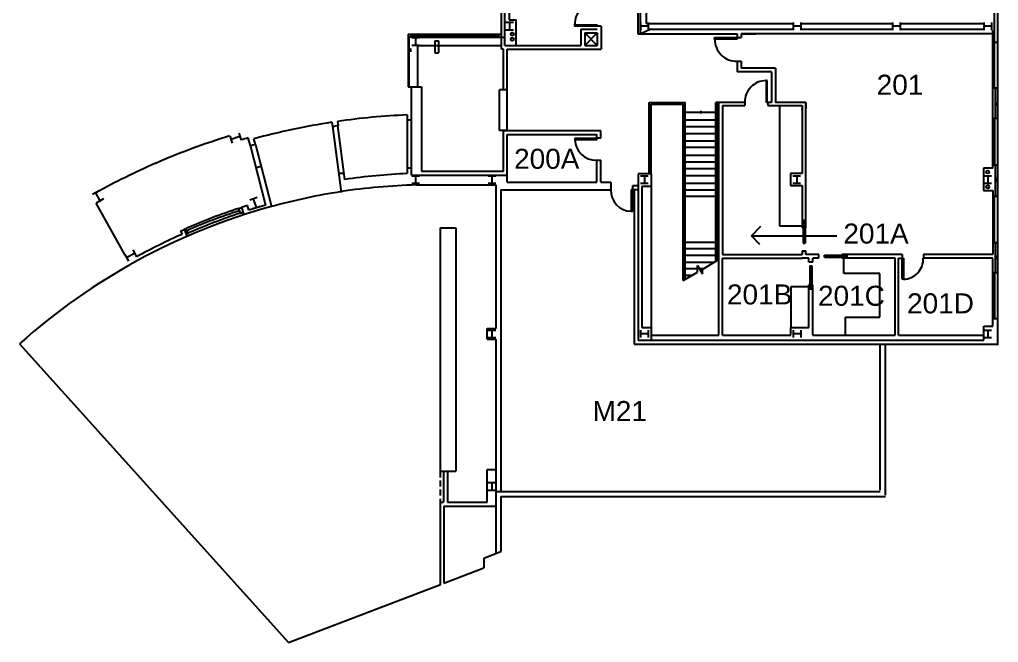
# Model space of a CAD drawing. Header units: inches. Extents: x -993 to 4309, y -3 to 2487.
# Drawn here: x 2740 to 4279, y -3 to 976 of the extents above; entities that cross this region are included whole.
import ezdxf

# ---------------------------------------------------------------- set-up
doc = ezdxf.new("R2010")
doc.units = ezdxf.units.IN
doc.header["$LTSCALE"] = 96
doc.header["$MEASUREMENT"] = 0
doc.linetypes.add('LD7', pattern=[0.15, 0.1, -0.05])
for name, color, linetype in [('A-DOOR', 4, 'CONTINUOUS'), ('A-EDIT', 9, 'CONTINUOUS'), ('A-FLOR-STRS', 4, 'CONTINUOUS'), ('A-FURN', 3, 'CONTINUOUS'), ('A-GLAZ', 3, 'CONTINUOUS'), ('A-PFLR-TEXT', 3, 'CONTINUOUS'), ('A-ROOF-OTLN', 6, 'CONTINUOUS'), ('A-WALL', 5, 'CONTINUOUS'), ('A-WALL-JAMB', 6, 'CONTINUOUS'), ('P-STRM-RFDR', 5, 'CONTINUOUS'), ('S-COLS', 6, 'CONTINUOUS')]:
    doc.layers.add(name, color=color, linetype=linetype)
doc.styles.get("Standard").update_dxf_attribs({"font": 'arial.ttf'})

msp = doc.modelspace()

# ---------------------------------------------------------------- linework, layer by layer
at = {"layer": 'A-DOOR'}
for p, q in [((3612.8, 970.1), (3612.6, 967.9)), ((3612.6, 967.9), (3612.6, 965.7)), ((3612.6, 967.9), (3647.9, 967.9)), ((3647.9, 965.7), (3612.6, 965.7)), ((3647.9, 967.9), (3647.9, 965.7)), ((3647.9, 965.7), (3647.9, 967.7)), ((3832.7, 945.6), (3832.7, 947.9)), ((3832.7, 947.9), (3868.5, 947.9)), ((3868.5, 945.6), (3832.7, 945.6)), ((3913.7, 880.6), (3913.7, 845.8)), ((3915.3, 880.6), (3913.7, 880.6)), ((3915.3, 845.9), (3915.3, 880.6)), ((3613, 789.6), (3613, 787.1)), ((3613, 789.6), (3647, 789.6)), ((3647.7, 787.1), (3613, 787.1)), ((3704.1, 708.7), (3701.5, 708.7)), ((3701.5, 708.7), (3701.5, 674.7)), ((3704.1, 674.7), (3704.1, 708.7)), ((3701.5, 674.7), (3704.1, 674.7)), ((3972.2, 660.7), (3972.2, 624.7)), ((3972.2, 660.7), (3975.2, 660.7)), ((3975.2, 660.7), (3975.2, 624.7)), ((3972.2, 624.7), (3975.2, 624.7)), ((4005.5, 605.8), (4041.5, 605.8)), ((4005.5, 602.8), (4005.5, 605.8)), ((4005.5, 602.8), (4041.5, 602.8)), ((4041.5, 602.8), (4041.5, 605.8)), ((4127.7, 600.9), (4130, 600.9)), ((4127.7, 567.9), (4127.7, 600.9)), ((4130, 600.9), (4130, 567.9)), ((3982.5, 588.9), (3982.5, 552.9)), ((3982.5, 588.9), (3985.5, 588.9)), ((3985.5, 588.9), (3985.5, 552.9)), ((4130, 567.9), (4127.7, 567.9)), ((3982.5, 552.9), (3985.5, 552.9))]:
    msp.add_line(p, q, dxfattribs=at)
for centre, radius, start, end in [((3646.3, 969.1), 33.5, 87.2908, 181.9762), ((3867.4, 945.2), 34.5, 179.2509, 271.8818), ((3914, 846.6), 33.7, 90.6221, 181.2333), ((3646, 788.1), 33, 181.8144, 271.7247), ((3702.6, 707.7), 33, 178.2753, 268.1856), ((4129.5, 599.5), 31.5, 270.7716, 2.6415)]:
    msp.add_arc(centre, radius, start, end, dxfattribs=at)
at = {"layer": 'A-EDIT'}
for p, q in [((3628.4, 955.2), (3647.9, 935.7)), ((3628.4, 935.7), (3647.9, 955.2)), ((3401.5, 265.9), (3406.9, 265.9))]:
    msp.add_line(p, q, dxfattribs=at)
at = {"layer": 'A-FLOR-STRS'}
for p, q in [((3786.5, 830.5), (3834.6, 830.5)), ((3786.5, 818.3), (3834.6, 818.3)), ((3786.5, 807.8), (3834.6, 807.8)), ((3786.5, 797), (3834.6, 797)), ((3786.5, 785.7), (3834.6, 785.7)), ((3786.5, 775.3), (3834.6, 775.3)), ((3786.5, 763), (3834.6, 763)), ((3786.5, 752.6), (3834.6, 752.6)), ((3786.5, 741.8), (3834.6, 741.8)), ((3786.5, 730.9), (3834.6, 730.9)), ((3786.5, 718.7), (3834.6, 718.7)), ((3786.5, 708.7), (3834.6, 708.7)), ((3786.5, 698.3), (3834.6, 698.3)), ((3786.5, 626.3), (3834.6, 626.3)), ((3786.5, 616.4), (3834.6, 616.4)), ((3786.5, 605.5), (3834.6, 605.5)), ((3786.5, 594.6), (3832.5, 594.6)), ((3806, 579), (3806, 589.3)), ((3806, 589.3), (3813.5, 576.2)), ((3839.6, 598.8), (3813.5, 583.4)), ((3783.4, 565.8), (3806, 579)), ((3786.5, 584.7), (3806, 584.7)), ((3786.5, 574.3), (3797.9, 574.3)), ((3808.6, 584.7), (3815.6, 584.7)), ((3813.5, 576.2), (3813.5, 583.4))]:
    msp.add_line(p, q, dxfattribs=at)
at = {"layer": 'A-FLOR-STRS', "linetype": 'Continuous'}
for start, end in [(0, 180), (180, 0)]:
    msp.add_arc((3811.4, 830.5), 0.96, start, end, dxfattribs=at)
at = {"layer": 'A-FURN'}
for p, q in [((3934.7, 841), (3934.7, 651.6)), ((3934.7, 651.6), (3970.7, 651.6)), ((4035.9, 576.9), (4035.9, 600.9)), ((4092.9, 576.9), (4035.9, 576.9)), ((4092.9, 508), (4092.9, 576.9)), ((3981.2, 555.9), (3952.6, 555.9)), ((3952.6, 555.9), (3952.6, 492)), ((4038.9, 508), (4092.9, 508)), ((4038.9, 480), (4038.9, 508))]:
    msp.add_line(p, q, dxfattribs=at)
at = {"layer": 'A-GLAZ'}
for p, q in [((3350.6, 953.2), (3350.6, 870.5)), ((3350.6, 953.2), (3497.7, 953.2)), ((3352.6, 870.5), (3352.6, 948.6)), ((3369, 950.9), (3355.6, 950.9)), ((3356.1, 948.6), (3497.7, 948.6)), ((3470.2, 950.9), (3371.5, 950.9)), ((3472.6, 950.9), (3493.2, 950.9)), ((4272.5, 940.6), (4272.5, 869.1)), ((4272.8, 821), (4272.8, 747.6)), ((4272.8, 625.6), (4272.8, 698.6)), ((4272.8, 577.8), (4272.8, 506.2))]:
    msp.add_line(p, q, dxfattribs=at)
for centre, radius, start, end in [((3369.8, -192), 916.8, 108.1654, 113.6969), ((3350.2, -144), 861.3, 107.9139, 113.7854), ((3405.9, -280), 1004, 108.5471, 113.5681)]:
    msp.add_arc(centre, radius, start, end, dxfattribs=at)
at = {"layer": 'A-PFLR-TEXT'}
for p, q in [((3890.6, 636.2), (3905.5, 651.1)), ((3890.6, 636.2), (4024.8, 636.2)), ((3904.1, 622.7), (3890.6, 636.2))]:
    msp.add_line(p, q, dxfattribs=at)
at = {"layer": 'A-ROOF-OTLN'}
for p, q in [((3392.6, 942.9), (3398.6, 942.9)), ((3392.6, 942.9), (3392.6, 923.7)), ((3398.6, 942.9), (3398.6, 923.7)), ((3365.6, 935.7), (3497.7, 935.7)), ((3365.6, 935.7), (3365.6, 870.5)), ((3392.6, 923.7), (3398.6, 923.7)), ((3239.7, 816.1), (3240.7, 809.3)), ((3349.2, 826.3), (3349.2, 734.2)), ((3356.1, 817.9), (3349.2, 817.9)), ((3230.7, 814.7), (3231.6, 807.9)), ((3231.7, 808.5), (3245.5, 704.1)), ((3239.7, 809.6), (3250.8, 724.7)), ((3102.7, 777.8), (3099.3, 790.2)), ((3110.4, 779.9), (3108, 788.7)), ((3102.5, 778.6), (3126.4, 684.6)), ((3110.8, 780), (3135.7, 682.3)), ((3119.6, 745.4), (3111.5, 743.3)), ((3356.1, 742.5), (3349.2, 742.5)), ((3098.1, 683.7), (3088.7, 680.6)), ((3088.7, 680.6), (3092.5, 669.4)), ((3100.2, 676.6), (3098.1, 683.7)), ((3126.4, 684.6), (3100.2, 676.6)), ((2992.8, 643.7), (2998.3, 646.1)), ((2992.8, 643.7), (2995.1, 638.5)), ((2998.3, 646.1), (3003.3, 635)), ((2739.6, 466.3), (3162.4, -3.3)), ((3469.9, 129.3), (3469.9, 113.8)), ((3406.9, 89.8), (3469.9, 113.8)), ((3162.4, -3.3), (3401.5, 87.8))]:
    msp.add_line(p, q, dxfattribs=at)
at = {"layer": 'A-ROOF-OTLN', "linetype": 'Continuous'}
msp.add_line((2905.9, 605.5), (2859.9, 687.4), dxfattribs=at)
at = {"layer": 'A-ROOF-OTLN', "linetype": 'LD7'}
msp.add_line((3400.9, 265.9), (3400.9, 217), dxfattribs=at)
at = {"layer": 'A-ROOF-OTLN'}
for centre, radius, start, end in [((3395.8, -266.1), 1093.3, 92.4409, 98.2052), ((3395.8, -266.1), 1093.3, 98.6817, 105.2596), ((3397.7, -277.5), 1098, 98.2226, 98.7026), ((3395.8, -266.1), 1108.3, 107.0956, 113.5417), ((3394.5, -262.5), 1093.3, 105.6641, 106.285), ((3394.6, -280.7), 1098, 104.997, 105.4174), ((3395.8, -266.1), 1108.3, 113.506, 118.9457), ((3353.8, -274), 1014, 95.9021, 96.4088), ((3395.8, -266.1), 1001.3, 92.6653, 98.3209), ((3391.3, -265.9), 982.5, 91.6125, 98.5509), ((3395.8, -266.1), 983.3, 105.334, 131.859), ((3395.8, -266.1), 989.3, 113.8867, 118.5062)]:
    msp.add_arc(centre, radius, start, end, dxfattribs=at)
at = {"layer": 'A-ROOF-OTLN', "linetype": 'Continuous'}
msp.add_arc((3395.8, -266.1), 983.3, 98.8051, 105.334, dxfattribs=at)
at = {"layer": 'A-WALL'}
for p, q in [((3497.7, 929.7), (3497.7, 1851.9)), ((3711.9, 1700.7), (3711.9, 953.8)), ((3716, 953.8), (3716, 1696.2)), ((4278.4, 466), (4278.4, 1700.7)), ((4272.5, 1458.9), (4272.5, 940.6)), ((3509.6, 1084.1), (3509.6, 975.7)), ((3725.4, 970), (3725.4, 1079.7)), ((3502.6, 935.7), (3502.6, 989.6)), ((3509.6, 975.7), (3520.4, 975.7)), ((3520.4, 935.7), (3520.4, 975.7)), ((3725.4, 970), (3956.4, 970)), ((3968.4, 970), (4112.4, 970)), ((4124.4, 970), (4256.4, 970)), ((3622.4, 961.2), (3647.9, 961.2)), ((3622.4, 961.2), (3622.4, 935.7)), ((3628.4, 955.2), (3628.4, 935.7)), ((3628.4, 955.2), (3647.9, 955.2)), ((3654.3, 965.7), (3647.9, 965.7)), ((3647.9, 955.2), (3647.9, 935.7)), ((3654.3, 965.7), (3654.3, 929.7)), ((3732.3, 961.1), (3716.8, 953.8)), ((3732.3, 961.1), (3956.4, 961.1)), ((3968.4, 961.1), (4112.4, 961.1)), ((4124.4, 961.1), (4256.4, 961.1)), ((4270.4, 742.5), (4270.4, 959.2)), ((3497.7, 948.6), (3502.6, 948.6)), ((3711.9, 953.8), (3868.5, 953.8)), ((3868.5, 953.8), (3868.5, 945.6)), ((3868.5, 947.8), (3874.5, 947.8)), ((3874.5, 953.8), (3897.6, 953.8)), ((3874.5, 953.8), (3874.5, 947.8)), ((4270.4, 953.8), (3874.5, 953.8)), ((4270.4, 940.6), (4279.2, 940.6)), ((3500.7, 929.7), (3497.7, 929.7)), ((3500.7, 865.7), (3500.7, 929.7)), ((3502.6, 935.7), (3622.4, 935.7)), ((3506.7, 865.7), (3506.7, 929.7)), ((3506.7, 929.7), (3654.3, 929.7)), ((3628.4, 935.7), (3647.9, 935.7)), ((3868.5, 910.7), (3868.5, 893.8)), ((3868.5, 910.7), (3874.5, 910.7)), ((3874.5, 910.7), (3874.5, 899.8)), ((3922.5, 893.8), (3868.5, 893.8)), ((3928.5, 899.8), (3874.5, 899.8)), ((3922.5, 893.8), (3922.5, 845.8)), ((3928.5, 899.8), (3928.5, 845.8)), ((3350.6, 870.5), (3371.7, 870.5)), ((3356.1, 731.7), (3356.1, 870.5)), ((3371.7, 870.5), (3371.7, 737.7)), ((3506.7, 865.7), (3494.3, 865.7)), ((3494.3, 801.7), (3494.3, 865.7)), ((3506.7, 801.7), (3506.7, 867.3)), ((4270.4, 869.1), (4279.2, 869.1)), ((4274.4, 821), (4274.4, 869.1)), ((3730.1, 845.8), (3786.5, 845.8)), ((3730.1, 733.8), (3730.1, 845.8)), ((3732.9, 733.8), (3732.9, 843.1)), ((3732.9, 843.1), (3783.4, 843.1)), ((3783.4, 565.8), (3783.4, 843.1)), ((3786.5, 567.5), (3786.5, 845.8)), ((3880.5, 845.8), (3834.6, 845.8)), ((3834.6, 595.9), (3834.6, 845.8)), ((3837, 597.3), (3837, 845.8)), ((3839.6, 480), (3839.6, 845.8)), ((3845.1, 841), (3880.5, 841)), ((3845.1, 841), (3845.1, 606.6)), ((3880.5, 845.8), (3880.5, 841)), ((3922.5, 845.8), (3913.7, 845.8)), ((3916.5, 845.8), (3916.5, 841)), ((3916.5, 841), (3970.7, 841)), ((3976.5, 845.8), (3928.5, 845.8)), ((3970.7, 841), (3970.7, 733.9)), ((3970.7, 841), (3970.7, 836.4)), ((3970.7, 834.7), (3970.7, 836.4)), ((3976.5, 648.6), (3976.5, 845.8)), ((3976.5, 845.8), (3976.5, 836.4)), ((4274.4, 845), (4279.2, 845)), ((4274.4, 842.1), (4279.2, 842.1)), ((4270.4, 821), (4279.2, 821)), ((3506.7, 801.7), (3494.3, 801.7)), ((3500.7, 737.7), (3500.7, 801.7)), ((3500.7, 801.7), (3653.7, 801.7)), ((3653.7, 789.6), (3653.7, 801.7)), ((3506.7, 795.7), (3647.7, 795.7)), ((3506.7, 720.7), (3506.7, 795.7)), ((3647.7, 787.1), (3647.7, 795.7)), ((3653.7, 789.6), (3647.7, 789.6)), ((3647.7, 755), (3653.7, 755)), ((3647.7, 720.7), (3647.7, 755)), ((3653.7, 720.7), (3653.7, 755)), ((4255.5, 742.5), (4255.5, 707.6)), ((4270.4, 742.5), (4255.5, 742.5)), ((4270.4, 747.6), (4278.4, 747.6)), ((4274.4, 698.6), (4274.4, 747.6)), ((3356.1, 731.7), (3506.7, 731.7)), ((3371.7, 737.7), (3500.7, 737.7)), ((3712.4, 733.8), (3712.4, 472)), ((3732.9, 733.8), (3712.4, 733.8)), ((3732.9, 733.8), (3732.9, 472)), ((3951.9, 733.9), (3951.9, 715.1)), ((3970.7, 733.9), (3951.9, 733.9)), ((4274.4, 726.1), (4278.4, 726.1)), ((3363.7, 716.2), (3488.5, 716.2)), ((3488.5, 716.2), (3488.5, 490.4)), ((3496.5, 708.7), (3669.6, 708.7)), ((3496.5, 708.7), (3496.5, 234.2)), ((3506.7, 720.7), (3647.7, 720.7)), ((3653.7, 720.7), (3669.6, 720.7)), ((3669.6, 720.7), (3669.6, 708.7)), ((3712.3, 708.7), (3703.6, 708.7)), ((3704.1, 715.4), (3712.1, 715.4)), ((3704.1, 708.7), (3704.1, 715.4)), ((3706.4, 708.7), (3706.4, 466)), ((3718.2, 713.9), (3718.2, 491.8)), ((3732.9, 713.9), (3718.2, 713.9)), ((3951.9, 715.1), (3970.7, 715.1)), ((3970.7, 715.1), (3970.7, 648.6)), ((4274.4, 723.2), (4278.4, 723.2)), ((4255.5, 707.6), (4270.4, 707.6)), ((4270.4, 707.6), (4270.4, 606.6)), ((4270.4, 698.6), (4278.4, 698.6)), ((3400.9, 648.8), (3425.5, 648.8)), ((3400.9, 648.8), (3400.9, 265.9)), ((3425.5, 648.8), (3425.5, 265.9)), ((3970.7, 648.6), (3976.5, 648.6)), ((4270.4, 625.6), (4279.2, 625.6)), ((4274.4, 577.8), (4274.4, 625.6)), ((3845.1, 606.6), (3970.7, 606.6)), ((3845.1, 600.9), (3970.7, 600.9)), ((3845.1, 480), (3845.1, 600.9)), ((3970.7, 612.6), (3970.7, 606.6)), ((3970.7, 612.6), (3976.5, 612.6)), ((3981.1, 600.9), (3970.7, 600.9)), ((3976.5, 606.6), (3976.5, 612.6)), ((3996.9, 606.6), (3976.5, 606.6)), ((3981.1, 594.9), (3981.1, 600.9)), ((3987.1, 594.9), (3987.1, 600.9)), ((3996.9, 600.9), (3987.1, 600.9)), ((3996.9, 600.9), (3996.9, 606.6)), ((4032.9, 600.9), (4032.9, 606.6)), ((4127.7, 606.6), (4032.9, 606.6)), ((4112.9, 600.9), (4032.9, 600.9)), ((4076.9, 600.9), (4032.9, 600.9)), ((4116.9, 600.9), (4112.9, 600.9)), ((4116.9, 480), (4116.9, 600.9)), ((4122, 480), (4122, 600.9)), ((4122, 600.9), (4127.7, 600.9)), ((4127.7, 606.6), (4127.7, 600.9)), ((4270.4, 606.6), (4161.2, 606.6)), ((4161.2, 606.6), (4161.2, 600.9)), ((4270.4, 600.9), (4161.2, 600.9)), ((4270.4, 494), (4270.4, 600.9)), ((4274.4, 603.5), (4279.2, 603.5)), ((4274.4, 600.6), (4279.2, 600.6)), ((3987.1, 594.9), (3981.1, 594.9)), ((4279.2, 577.8), (4270.4, 577.8)), ((3987.2, 558.9), (3981.2, 558.9)), ((3981.2, 492), (3981.2, 558.9)), ((3987.2, 480), (3987.2, 558.9)), ((4256.4, 494), (4270.4, 494)), ((4256.4, 472), (4256.4, 494)), ((4270.4, 506.2), (4279.2, 506.2)), ((3475, 490.4), (3488.5, 490.4)), ((3475, 473.6), (3475, 490.4)), ((3718.2, 491.8), (3732.9, 491.8)), ((3732.9, 480), (3839.6, 480)), ((3845.1, 480), (3952.6, 480)), ((3952.6, 492), (3981.2, 492)), ((3952.6, 480), (3952.6, 492)), ((3987.2, 480), (4116.9, 480)), ((4122, 480), (4256.4, 480)), ((3475, 473.6), (3488.5, 473.6)), ((3488.5, 473.6), (3488.5, 136.4)), ((3706.4, 466), (4279.2, 466)), ((3712.4, 472), (4256.4, 472)), ((4093.4, 236.2), (4093.4, 465.1)), ((4101.4, 228.2), (4101.4, 465.1)), ((3406.6, 265.9), (3406.6, 217)), ((3406.9, 265.9), (3425.5, 265.9)), ((3412.6, 265.9), (3412.6, 217)), ((3475, 268.6), (3488.5, 268.6)), ((3475, 217), (3475, 268.6)), ((3488.5, 234.2), (4093.4, 234.2)), ((3400.9, 217), (3400.9, 87.5)), ((3401.5, 217), (3406.6, 217)), ((3412.6, 217), (3475, 217)), ((3418.9, 217), (3428.9, 217)), ((3496.5, 226.2), (3496.5, 139.5)), ((3496.5, 226.2), (4101.4, 226.2)), ((3406.9, 211), (3406.9, 89.8)), ((3406.9, 211), (3488.5, 211)), ((3407.5, 211), (3428.9, 211)), ((3469.9, 129.3), (3496.5, 139.5))]:
    msp.add_line(p, q, dxfattribs=at)
at = {"layer": 'A-WALL-JAMB'}
for p, q in [((3355.6, 948.6), (3350.6, 948.6)), ((3355.6, 948.6), (3355.6, 953.2)), ((3369, 948.6), (3369, 953.2)), ((3371.5, 948.6), (3371.5, 953.2)), ((3470.2, 948.6), (3470.2, 953.2)), ((3472.6, 948.6), (3472.6, 953.2)), ((3493.2, 948.6), (3493.2, 953.2)), ((3350.6, 929.8), (3356.1, 929.8)), ((3350.6, 926.9), (3356.1, 926.9)), ((3084, 679.1), (3088.7, 680.6)), ((3084, 679.1), (3086.5, 671.9)), ((3086.5, 671.9), (3091.2, 673.4)), ((2998.3, 646.1), (3001.3, 647.5)), ((3004.5, 640.3), (3001.3, 647.5)), ((3001.5, 639), (3004.5, 640.3))]:
    msp.add_line(p, q, dxfattribs=at)
at = {"layer": 'P-STRM-RFDR'}
for centre in [(3514.6, 953.4), (3514.6, 945.4), (4262.3, 736.4), (4262.3, 713.2)]:
    msp.add_circle(centre, 2.39, dxfattribs=at)
at = {"layer": 'S-COLS'}
for p, q in [((3504.4, 972.1), (3516.4, 972.1)), ((3510.4, 972.1), (3510.4, 960.1)), ((3716.3, 971.7), (3716.3, 959.7)), ((3728.3, 971.7), (3728.3, 959.7)), ((3956.4, 971.7), (3956.4, 959.7)), ((3968.4, 971.7), (3968.4, 959.7)), ((4112.4, 971.7), (4112.4, 959.7)), ((4124.4, 971.7), (4124.4, 959.7)), ((4256.4, 971.7), (4256.4, 959.7)), ((4268.4, 971.7), (4268.4, 959.7)), ((3504.4, 960.1), (3516.4, 960.1)), ((3728.3, 965.7), (3716.3, 965.7)), ((3968.4, 965.7), (3956.4, 965.7)), ((4124.4, 965.7), (4112.4, 965.7)), ((4268.4, 965.7), (4256.4, 965.7)), ((3356.4, 948.1), (3368.4, 948.1)), ((3362.4, 948.1), (3362.4, 936.1)), ((3356.4, 936.1), (3368.4, 936.1)), ((3070.5, 793.3), (3074.2, 781.9)), ((3086.2, 792.1), (3072.4, 787.6)), ((3084.3, 797.8), (3088.1, 786.4)), ((3356.4, 730.7), (3368.4, 730.7)), ((3362.4, 730.7), (3362.4, 718.7)), ((3476.5, 730.7), (3488.5, 730.7)), ((3482.5, 730.7), (3482.5, 718.7)), ((3716.4, 730.7), (3728.4, 730.7)), ((3722.4, 730.7), (3722.4, 718.7)), ((3956, 730.7), (3968, 730.7)), ((3962, 730.7), (3962, 718.7)), ((4256.4, 730.7), (4268.4, 730.7)), ((4262.4, 730.7), (4262.4, 718.7)), ((3356.4, 718.7), (3368.4, 718.7)), ((3476.5, 718.7), (3488.5, 718.7)), ((3716.4, 718.7), (3728.4, 718.7)), ((3956, 718.7), (3968, 718.7)), ((4256.4, 718.7), (4268.4, 718.7)), ((2864.6, 706.8), (2854.1, 700.9)), ((2866.5, 691.1), (2859.3, 703.8)), ((2871.7, 694.1), (2859.9, 687.4)), ((3113.4, 696.2), (3102, 692.4)), ((3112.3, 680.5), (3107.7, 694.3)), ((3118, 682.3), (3106.6, 678.6)), ((2905.1, 606.9), (2910.8, 596.4)), ((2920.7, 608.6), (2907.9, 601.6)), ((2917.9, 613.9), (2923.6, 603.3)), ((3476.5, 488), (3488.5, 488)), ((3482.5, 488), (3482.5, 476)), ((3716.4, 488), (3716.4, 476)), ((3728.4, 482), (3716.4, 482)), ((3728.4, 488), (3728.4, 476)), ((3956.4, 488), (3956.4, 476)), ((3968.4, 482), (3956.4, 482)), ((3968.4, 488), (3968.4, 476)), ((4256.4, 488), (4268.4, 488)), ((4262.4, 488), (4262.4, 476)), ((3476.5, 476), (3488.5, 476)), ((4256.4, 476), (4268.4, 476)), ((3476.5, 248.2), (3488.5, 248.2)), ((3482.5, 248.2), (3482.5, 236.2)), ((3476.5, 236.2), (3488.5, 236.2))]:
    msp.add_line(p, q, dxfattribs=at)

# ---------------------------------------------------------------- texts
at = {"layer": 'A-PFLR-TEXT'}
for s, p in [('201', (4087.7, 858)), ('200A', (3517.4, 741.5)), ('201A', (4035.3, 623.9)), ('201B', (3852.2, 528.2)), ('201C', (3995.4, 526.1)), ('201D', (4135.5, 514.2)), ('M21', (3640.8, 344.8))]:
    msp.add_text(s, height=31.5, dxfattribs=at).set_placement(p)

doc.saveas('drawing.dxf')
